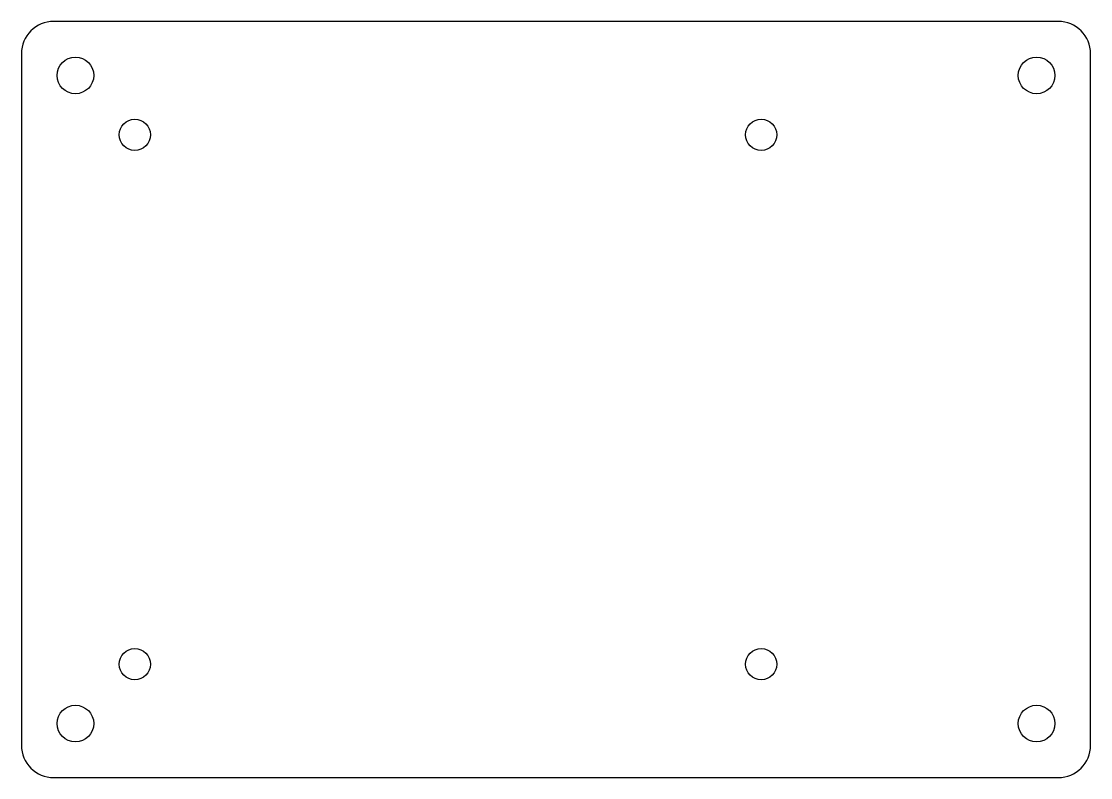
# Model space of a CAD drawing. Header units: millimetres. Extents: x 0 to 99, y 0 to 70.
import ezdxf

# ---------------------------------------------------------------- set-up
doc = ezdxf.new("R2010")
doc.units = ezdxf.units.MM

msp = doc.modelspace()

# ---------------------------------------------------------------- linework, layer by layer
at = {"layer": 'HOLES'}
for centre, radius in [((5, 65), 1.7), ((94, 65), 1.7), ((10.5, 59.5), 1.45), ((68.5, 59.5), 1.45), ((10.5, 10.5), 1.45), ((68.5, 10.5), 1.45), ((5, 5), 1.7), ((94, 5), 1.7)]:
    msp.add_circle(centre, radius, dxfattribs=at)
at = {"layer": 'OUTLINE'}
for p, q in [((96, 70), (3, 70)), ((0, 67), (0, 3)), ((99, 3), (99, 67)), ((3, 0), (96, 0))]:
    msp.add_line(p, q, dxfattribs=at)
for centre, start, end in [((3, 67), 90, 180), ((96, 67), 0, 90), ((3, 3), 180, 270), ((96, 3), 270, 360)]:
    msp.add_arc(centre, 3, start, end, dxfattribs=at)

doc.saveas('drawing.dxf')
